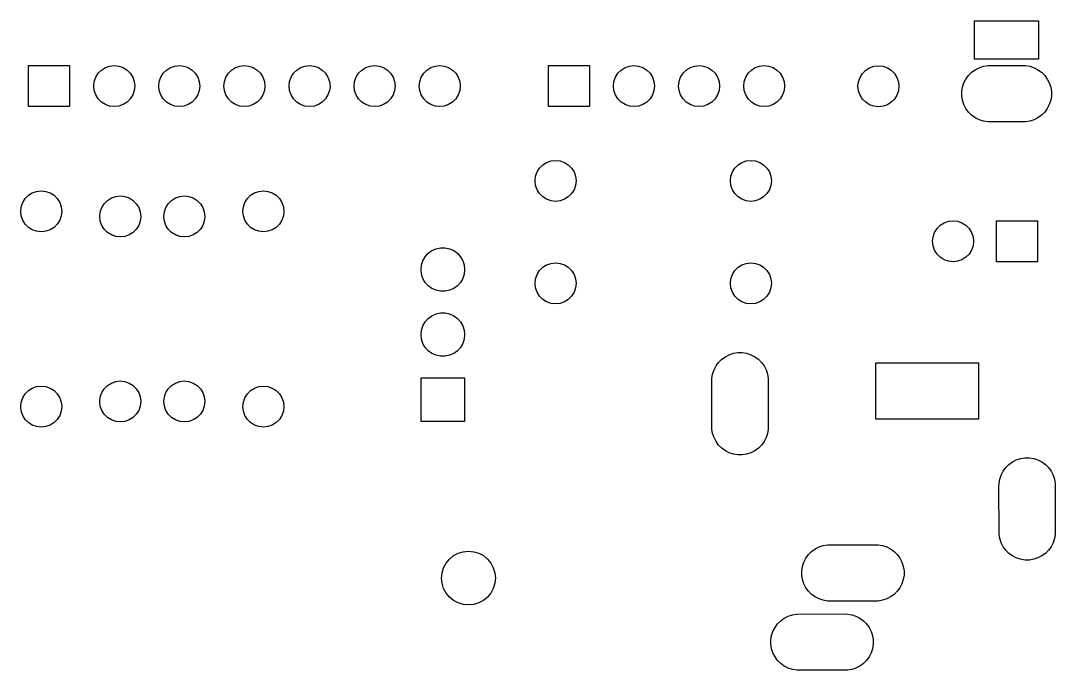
# Model space of a CAD drawing. Extents: x 3.83 to 7.06, y -5.14 to -3.05.
# Drawn here: x 5.474 to 7.063, y -5.142 to -4.144 of the extents above; entities that cross this region are included whole.
import ezdxf

# ---------------------------------------------------------------- set-up
doc = ezdxf.new("R2010")
doc.units = 0
doc.header["$MEASUREMENT"] = 0
doc.layers.add('BLACK', color=7, linetype='CONTINUOUS')

msp = doc.modelspace()

# ---------------------------------------------------------------- linework, layer by layer
at = {"layer": 'BLACK', "linetype": 'CONTINUOUS'}
for p, q in [((6.939, -4.2028), (6.939, -4.1437)), ((6.939, -4.1437), (7.0374, -4.1437)), ((7.0374, -4.1437), (7.0374, -4.2028)), ((7.0374, -4.2028), (6.939, -4.2028)), ((5.4858, -4.2756), (5.4858, -4.2126)), ((5.4858, -4.2126), (5.5488, -4.2126)), ((5.5488, -4.2126), (5.5488, -4.2756)), ((5.5889, -4.2304), (5.5927, -4.2245)), ((5.5927, -4.2245), (5.5977, -4.2195)), ((5.5977, -4.2195), (5.6037, -4.2157)), ((5.6037, -4.2157), (5.6103, -4.2134)), ((5.6103, -4.2134), (5.6173, -4.2126)), ((5.6173, -4.2126), (5.6243, -4.2134)), ((5.6243, -4.2134), (5.631, -4.2157)), ((5.631, -4.2157), (5.637, -4.2195)), ((5.637, -4.2195), (5.6419, -4.2245)), ((5.6419, -4.2245), (5.6457, -4.2304)), ((5.6889, -4.2304), (5.6927, -4.2245)), ((5.6927, -4.2245), (5.6977, -4.2195)), ((5.6977, -4.2195), (5.7037, -4.2157)), ((5.7037, -4.2157), (5.7103, -4.2134)), ((5.7103, -4.2134), (5.7173, -4.2126)), ((5.7173, -4.2126), (5.7243, -4.2134)), ((5.7243, -4.2134), (5.731, -4.2157)), ((5.731, -4.2157), (5.737, -4.2195)), ((5.737, -4.2195), (5.7419, -4.2245)), ((5.7419, -4.2245), (5.7457, -4.2304)), ((5.7889, -4.2304), (5.7927, -4.2245)), ((5.7927, -4.2245), (5.7977, -4.2195)), ((5.7977, -4.2195), (5.8037, -4.2157)), ((5.8037, -4.2157), (5.8103, -4.2134)), ((5.8103, -4.2134), (5.8173, -4.2126)), ((5.8173, -4.2126), (5.8243, -4.2134)), ((5.8243, -4.2134), (5.831, -4.2157)), ((5.831, -4.2157), (5.837, -4.2195)), ((5.837, -4.2195), (5.8419, -4.2245)), ((5.8419, -4.2245), (5.8457, -4.2304)), ((5.8889, -4.2304), (5.8927, -4.2245)), ((5.8927, -4.2245), (5.8977, -4.2195)), ((5.8977, -4.2195), (5.9037, -4.2157)), ((5.9037, -4.2157), (5.9103, -4.2134)), ((5.9103, -4.2134), (5.9173, -4.2126)), ((5.9173, -4.2126), (5.9243, -4.2134)), ((5.9243, -4.2134), (5.931, -4.2157)), ((5.931, -4.2157), (5.937, -4.2195)), ((5.937, -4.2195), (5.9419, -4.2245)), ((5.9419, -4.2245), (5.9457, -4.2304)), ((5.9889, -4.2304), (5.9927, -4.2245)), ((5.9927, -4.2245), (5.9977, -4.2195)), ((5.9977, -4.2195), (6.0037, -4.2157)), ((6.0037, -4.2157), (6.0103, -4.2134)), ((6.0103, -4.2134), (6.0173, -4.2126)), ((6.0173, -4.2126), (6.0243, -4.2134)), ((6.0243, -4.2134), (6.031, -4.2157)), ((6.031, -4.2157), (6.037, -4.2195)), ((6.037, -4.2195), (6.0419, -4.2245)), ((6.0419, -4.2245), (6.0457, -4.2304)), ((6.0889, -4.2304), (6.0927, -4.2245)), ((6.0927, -4.2245), (6.0977, -4.2195)), ((6.0977, -4.2195), (6.1037, -4.2157)), ((6.1037, -4.2157), (6.1103, -4.2134)), ((6.1103, -4.2134), (6.1173, -4.2126)), ((6.1173, -4.2126), (6.1243, -4.2134)), ((6.1243, -4.2134), (6.131, -4.2157)), ((6.131, -4.2157), (6.137, -4.2195)), ((6.137, -4.2195), (6.1419, -4.2245)), ((6.1419, -4.2245), (6.1457, -4.2304)), ((6.2843, -4.2756), (6.2843, -4.2126)), ((6.2843, -4.2126), (6.3472, -4.2126)), ((6.3472, -4.2126), (6.3472, -4.2756)), ((6.3874, -4.2304), (6.3911, -4.2245)), ((6.3911, -4.2245), (6.3961, -4.2195)), ((6.3961, -4.2195), (6.4021, -4.2157)), ((6.4021, -4.2157), (6.4087, -4.2134)), ((6.4087, -4.2134), (6.4157, -4.2126)), ((6.4157, -4.2126), (6.4228, -4.2134)), ((6.4228, -4.2134), (6.4294, -4.2157)), ((6.4294, -4.2157), (6.4354, -4.2195)), ((6.4354, -4.2195), (6.4404, -4.2245)), ((6.4404, -4.2245), (6.4441, -4.2304)), ((6.4874, -4.2304), (6.4911, -4.2245)), ((6.4911, -4.2245), (6.4961, -4.2195)), ((6.4961, -4.2195), (6.5021, -4.2157)), ((6.5021, -4.2157), (6.5087, -4.2134)), ((6.5087, -4.2134), (6.5157, -4.2126)), ((6.5157, -4.2126), (6.5228, -4.2134)), ((6.5228, -4.2134), (6.5294, -4.2157)), ((6.5294, -4.2157), (6.5354, -4.2195)), ((6.5354, -4.2195), (6.5404, -4.2245)), ((6.5404, -4.2245), (6.5441, -4.2304)), ((6.5874, -4.2304), (6.5911, -4.2245)), ((6.5911, -4.2245), (6.5961, -4.2195)), ((6.5961, -4.2195), (6.6021, -4.2157)), ((6.6021, -4.2157), (6.6087, -4.2134)), ((6.6087, -4.2134), (6.6157, -4.2126)), ((6.6157, -4.2126), (6.6228, -4.2134)), ((6.6228, -4.2134), (6.6294, -4.2157)), ((6.6294, -4.2157), (6.6354, -4.2195)), ((6.6354, -4.2195), (6.6404, -4.2245)), ((6.6404, -4.2245), (6.6441, -4.2304)), ((6.763, -4.2308), (6.7667, -4.2249)), ((6.7667, -4.2249), (6.7717, -4.2199)), ((6.7717, -4.2199), (6.7777, -4.2161)), ((6.7777, -4.2161), (6.7843, -4.2138)), ((6.7843, -4.2138), (6.7913, -4.213)), ((6.7913, -4.213), (6.7983, -4.2138)), ((6.7983, -4.2138), (6.805, -4.2161)), ((6.805, -4.2161), (6.811, -4.2199)), ((6.811, -4.2199), (6.816, -4.2249)), ((6.816, -4.2249), (6.8197, -4.2308)), ((6.9297, -4.2278), (6.9345, -4.223)), ((6.9345, -4.223), (6.94, -4.219)), ((6.94, -4.219), (6.946, -4.2159)), ((6.946, -4.2159), (6.9525, -4.2138)), ((6.9525, -4.2138), (6.9592, -4.2127)), ((6.9592, -4.2127), (7.0138, -4.2126)), ((7.0138, -4.2126), (7.0172, -4.2127)), ((7.0172, -4.2127), (7.0239, -4.2138)), ((7.0239, -4.2138), (7.0304, -4.2159)), ((7.0304, -4.2159), (7.0364, -4.219)), ((7.0364, -4.219), (7.0419, -4.223)), ((7.0419, -4.223), (7.0467, -4.2278)), ((5.5858, -4.2441), (5.5866, -4.2371)), ((5.5866, -4.2371), (5.5889, -4.2304)), ((5.6457, -4.2304), (5.648, -4.2371)), ((5.648, -4.2371), (5.6488, -4.2441)), ((5.6858, -4.2441), (5.6866, -4.2371)), ((5.6866, -4.2371), (5.6889, -4.2304)), ((5.7457, -4.2304), (5.748, -4.2371)), ((5.748, -4.2371), (5.7488, -4.2441)), ((5.7858, -4.2441), (5.7866, -4.2371)), ((5.7866, -4.2371), (5.7889, -4.2304)), ((5.8457, -4.2304), (5.848, -4.2371)), ((5.848, -4.2371), (5.8488, -4.2441)), ((5.8858, -4.2441), (5.8866, -4.2371)), ((5.8866, -4.2371), (5.8889, -4.2304)), ((5.9457, -4.2304), (5.948, -4.2371)), ((5.948, -4.2371), (5.9488, -4.2441)), ((5.9858, -4.2441), (5.9866, -4.2371)), ((5.9866, -4.2371), (5.9889, -4.2304)), ((6.0457, -4.2304), (6.048, -4.2371)), ((6.048, -4.2371), (6.0488, -4.2441)), ((6.0858, -4.2441), (6.0866, -4.2371)), ((6.0866, -4.2371), (6.0889, -4.2304)), ((6.1457, -4.2304), (6.148, -4.2371)), ((6.148, -4.2371), (6.1488, -4.2441)), ((6.3843, -4.2441), (6.385, -4.2371)), ((6.385, -4.2371), (6.3874, -4.2304)), ((6.4441, -4.2304), (6.4465, -4.2371)), ((6.4465, -4.2371), (6.4472, -4.2441)), ((6.4843, -4.2441), (6.485, -4.2371)), ((6.485, -4.2371), (6.4874, -4.2304)), ((6.5441, -4.2304), (6.5465, -4.2371)), ((6.5465, -4.2371), (6.5472, -4.2441)), ((6.5843, -4.2441), (6.585, -4.2371)), ((6.585, -4.2371), (6.5874, -4.2304)), ((6.6441, -4.2304), (6.6465, -4.2371)), ((6.6465, -4.2371), (6.6472, -4.2441)), ((6.7598, -4.2445), (6.7606, -4.2375)), ((6.7606, -4.2375), (6.763, -4.2308)), ((6.8197, -4.2308), (6.822, -4.2375)), ((6.822, -4.2375), (6.8228, -4.2445)), ((6.9205, -4.2458), (6.9226, -4.2393)), ((6.9226, -4.2393), (6.9257, -4.2333)), ((6.9257, -4.2333), (6.9297, -4.2278)), ((7.0467, -4.2278), (7.0507, -4.2333)), ((7.0507, -4.2333), (7.0538, -4.2393)), ((7.0538, -4.2393), (7.0559, -4.2458)), ((5.5866, -4.2511), (5.5858, -4.2441)), ((5.5889, -4.2578), (5.5866, -4.2511)), ((5.5927, -4.2637), (5.5889, -4.2578)), ((5.6457, -4.2578), (5.6419, -4.2637)), ((5.648, -4.2511), (5.6457, -4.2578)), ((5.6488, -4.2441), (5.648, -4.2511)), ((5.6866, -4.2511), (5.6858, -4.2441)), ((5.6889, -4.2578), (5.6866, -4.2511)), ((5.6927, -4.2637), (5.6889, -4.2578)), ((5.7457, -4.2578), (5.7419, -4.2637)), ((5.748, -4.2511), (5.7457, -4.2578)), ((5.7488, -4.2441), (5.748, -4.2511)), ((5.7866, -4.2511), (5.7858, -4.2441)), ((5.7889, -4.2578), (5.7866, -4.2511)), ((5.7927, -4.2637), (5.7889, -4.2578)), ((5.8457, -4.2578), (5.8419, -4.2637)), ((5.848, -4.2511), (5.8457, -4.2578)), ((5.8488, -4.2441), (5.848, -4.2511)), ((5.8866, -4.2511), (5.8858, -4.2441)), ((5.8889, -4.2578), (5.8866, -4.2511)), ((5.8927, -4.2637), (5.8889, -4.2578)), ((5.9457, -4.2578), (5.9419, -4.2637)), ((5.948, -4.2511), (5.9457, -4.2578)), ((5.9488, -4.2441), (5.948, -4.2511)), ((5.9866, -4.2511), (5.9858, -4.2441)), ((5.9889, -4.2578), (5.9866, -4.2511)), ((5.9927, -4.2637), (5.9889, -4.2578)), ((6.0457, -4.2578), (6.0419, -4.2637)), ((6.048, -4.2511), (6.0457, -4.2578)), ((6.0488, -4.2441), (6.048, -4.2511)), ((6.0866, -4.2511), (6.0858, -4.2441)), ((6.0889, -4.2578), (6.0866, -4.2511)), ((6.0927, -4.2637), (6.0889, -4.2578)), ((6.1457, -4.2578), (6.1419, -4.2637)), ((6.148, -4.2511), (6.1457, -4.2578)), ((6.1488, -4.2441), (6.148, -4.2511)), ((6.385, -4.2511), (6.3843, -4.2441)), ((6.3874, -4.2578), (6.385, -4.2511)), ((6.3911, -4.2637), (6.3874, -4.2578)), ((6.4441, -4.2578), (6.4404, -4.2637)), ((6.4465, -4.2511), (6.4441, -4.2578)), ((6.4472, -4.2441), (6.4465, -4.2511)), ((6.485, -4.2511), (6.4843, -4.2441)), ((6.4874, -4.2578), (6.485, -4.2511)), ((6.4911, -4.2637), (6.4874, -4.2578)), ((6.5441, -4.2578), (6.5404, -4.2637)), ((6.5465, -4.2511), (6.5441, -4.2578)), ((6.5472, -4.2441), (6.5465, -4.2511)), ((6.585, -4.2511), (6.5843, -4.2441)), ((6.5874, -4.2578), (6.585, -4.2511)), ((6.5911, -4.2637), (6.5874, -4.2578)), ((6.6441, -4.2578), (6.6404, -4.2637)), ((6.6465, -4.2511), (6.6441, -4.2578)), ((6.6472, -4.2441), (6.6465, -4.2511)), ((6.7606, -4.2515), (6.7598, -4.2445)), ((6.763, -4.2582), (6.7606, -4.2515)), ((6.7667, -4.2641), (6.763, -4.2582)), ((6.8197, -4.2582), (6.816, -4.2641)), ((6.822, -4.2515), (6.8197, -4.2582)), ((6.8228, -4.2445), (6.822, -4.2515)), ((6.9194, -4.2525), (6.9205, -4.2458)), ((6.9194, -4.2593), (6.9194, -4.2525)), ((6.9205, -4.266), (6.9194, -4.2593)), ((7.0559, -4.2458), (7.057, -4.2525)), ((7.057, -4.2593), (7.0559, -4.266)), ((7.057, -4.2525), (7.057, -4.2593)), ((5.5977, -4.2687), (5.5927, -4.2637)), ((5.6037, -4.2725), (5.5977, -4.2687)), ((5.6103, -4.2748), (5.6037, -4.2725)), ((5.6173, -4.2756), (5.6103, -4.2748)), ((5.6243, -4.2748), (5.6173, -4.2756)), ((5.631, -4.2725), (5.6243, -4.2748)), ((5.637, -4.2687), (5.631, -4.2725)), ((5.6419, -4.2637), (5.637, -4.2687)), ((5.6977, -4.2687), (5.6927, -4.2637)), ((5.7037, -4.2725), (5.6977, -4.2687)), ((5.7103, -4.2748), (5.7037, -4.2725)), ((5.7173, -4.2756), (5.7103, -4.2748)), ((5.7243, -4.2748), (5.7173, -4.2756)), ((5.731, -4.2725), (5.7243, -4.2748)), ((5.737, -4.2687), (5.731, -4.2725)), ((5.7419, -4.2637), (5.737, -4.2687)), ((5.7977, -4.2687), (5.7927, -4.2637)), ((5.8037, -4.2725), (5.7977, -4.2687)), ((5.8103, -4.2748), (5.8037, -4.2725)), ((5.8173, -4.2756), (5.8103, -4.2748)), ((5.8243, -4.2748), (5.8173, -4.2756)), ((5.831, -4.2725), (5.8243, -4.2748)), ((5.837, -4.2687), (5.831, -4.2725)), ((5.8419, -4.2637), (5.837, -4.2687)), ((5.8977, -4.2687), (5.8927, -4.2637)), ((5.9037, -4.2725), (5.8977, -4.2687)), ((5.9103, -4.2748), (5.9037, -4.2725)), ((5.9173, -4.2756), (5.9103, -4.2748)), ((5.9243, -4.2748), (5.9173, -4.2756)), ((5.931, -4.2725), (5.9243, -4.2748)), ((5.937, -4.2687), (5.931, -4.2725)), ((5.9419, -4.2637), (5.937, -4.2687)), ((5.9977, -4.2687), (5.9927, -4.2637)), ((6.0037, -4.2725), (5.9977, -4.2687)), ((6.0103, -4.2748), (6.0037, -4.2725)), ((6.0173, -4.2756), (6.0103, -4.2748)), ((6.0243, -4.2748), (6.0173, -4.2756)), ((6.031, -4.2725), (6.0243, -4.2748)), ((6.037, -4.2687), (6.031, -4.2725)), ((6.0419, -4.2637), (6.037, -4.2687)), ((6.0977, -4.2687), (6.0927, -4.2637)), ((6.1037, -4.2725), (6.0977, -4.2687)), ((6.1103, -4.2748), (6.1037, -4.2725)), ((6.1173, -4.2756), (6.1103, -4.2748)), ((6.1243, -4.2748), (6.1173, -4.2756)), ((6.131, -4.2725), (6.1243, -4.2748)), ((6.137, -4.2687), (6.131, -4.2725)), ((6.1419, -4.2637), (6.137, -4.2687)), ((6.3961, -4.2687), (6.3911, -4.2637)), ((6.4021, -4.2725), (6.3961, -4.2687)), ((6.4087, -4.2748), (6.4021, -4.2725)), ((6.4157, -4.2756), (6.4087, -4.2748)), ((6.4228, -4.2748), (6.4157, -4.2756)), ((6.4294, -4.2725), (6.4228, -4.2748)), ((6.4354, -4.2687), (6.4294, -4.2725)), ((6.4404, -4.2637), (6.4354, -4.2687)), ((6.4961, -4.2687), (6.4911, -4.2637)), ((6.5021, -4.2725), (6.4961, -4.2687)), ((6.5087, -4.2748), (6.5021, -4.2725)), ((6.5157, -4.2756), (6.5087, -4.2748)), ((6.5228, -4.2748), (6.5157, -4.2756)), ((6.5294, -4.2725), (6.5228, -4.2748)), ((6.5354, -4.2687), (6.5294, -4.2725)), ((6.5404, -4.2637), (6.5354, -4.2687)), ((6.5961, -4.2687), (6.5911, -4.2637)), ((6.6021, -4.2725), (6.5961, -4.2687)), ((6.6087, -4.2748), (6.6021, -4.2725)), ((6.6157, -4.2756), (6.6087, -4.2748)), ((6.6228, -4.2748), (6.6157, -4.2756)), ((6.6294, -4.2725), (6.6228, -4.2748)), ((6.6354, -4.2687), (6.6294, -4.2725)), ((6.6404, -4.2637), (6.6354, -4.2687)), ((6.7717, -4.2691), (6.7667, -4.2641)), ((6.7777, -4.2729), (6.7717, -4.2691)), ((6.7843, -4.2752), (6.7777, -4.2729)), ((6.7913, -4.276), (6.7843, -4.2752)), ((6.7983, -4.2752), (6.7913, -4.276)), ((6.805, -4.2729), (6.7983, -4.2752)), ((6.811, -4.2691), (6.805, -4.2729)), ((6.816, -4.2641), (6.811, -4.2691)), ((6.9226, -4.2725), (6.9205, -4.266)), ((6.9257, -4.2785), (6.9226, -4.2725)), ((7.0538, -4.2725), (7.0507, -4.2785)), ((7.0559, -4.266), (7.0538, -4.2725)), ((5.5488, -4.2756), (5.4858, -4.2756)), ((6.3472, -4.2756), (6.2843, -4.2756)), ((6.9297, -4.284), (6.9257, -4.2785)), ((6.9345, -4.2888), (6.9297, -4.284)), ((6.94, -4.2928), (6.9345, -4.2888)), ((7.0419, -4.2888), (7.0364, -4.2928)), ((7.0467, -4.284), (7.0419, -4.2888)), ((7.0507, -4.2785), (7.0467, -4.284)), ((6.946, -4.2959), (6.94, -4.2928)), ((6.9525, -4.298), (6.946, -4.2959)), ((6.9592, -4.2991), (6.9525, -4.298)), ((6.9626, -4.2992), (6.9592, -4.2991)), ((7.0172, -4.2991), (6.9626, -4.2992)), ((7.0239, -4.298), (7.0172, -4.2991)), ((7.0304, -4.2959), (7.0239, -4.298)), ((7.0364, -4.2928), (7.0304, -4.2959)), ((6.2669, -4.3761), (6.2707, -4.3701)), ((6.2707, -4.3701), (6.2756, -4.3651)), ((6.2756, -4.3651), (6.2816, -4.3614)), ((6.2816, -4.3614), (6.2883, -4.3591)), ((6.2883, -4.3591), (6.2953, -4.3583)), ((6.2953, -4.3583), (6.3023, -4.3591)), ((6.3023, -4.3591), (6.3089, -4.3614)), ((6.3089, -4.3614), (6.3149, -4.3651)), ((6.3149, -4.3651), (6.3199, -4.3701)), ((6.3199, -4.3701), (6.3237, -4.3761)), ((6.5669, -4.3761), (6.5707, -4.3701)), ((6.5707, -4.3701), (6.5756, -4.3651)), ((6.5756, -4.3651), (6.5816, -4.3614)), ((6.5816, -4.3614), (6.5883, -4.3591)), ((6.5883, -4.3591), (6.5953, -4.3583)), ((6.5953, -4.3583), (6.6023, -4.3591)), ((6.6023, -4.3591), (6.6089, -4.3614)), ((6.6089, -4.3614), (6.6149, -4.3651)), ((6.6149, -4.3651), (6.6199, -4.3701)), ((6.6199, -4.3701), (6.6237, -4.3761)), ((6.2638, -4.3898), (6.2646, -4.3828)), ((6.2646, -4.3828), (6.2669, -4.3761)), ((6.3237, -4.3761), (6.326, -4.3828)), ((6.326, -4.3828), (6.3268, -4.3898)), ((6.5638, -4.3898), (6.5646, -4.3828)), ((6.5646, -4.3828), (6.5669, -4.3761)), ((6.6237, -4.3761), (6.626, -4.3828)), ((6.626, -4.3828), (6.6268, -4.3898)), ((6.2646, -4.3968), (6.2638, -4.3898)), ((6.2669, -4.4034), (6.2646, -4.3968)), ((6.326, -4.3968), (6.3237, -4.4034)), ((6.3268, -4.3898), (6.326, -4.3968)), ((6.5646, -4.3968), (6.5638, -4.3898)), ((6.5669, -4.4034), (6.5646, -4.3968)), ((6.626, -4.3968), (6.6237, -4.4034)), ((6.6268, -4.3898), (6.626, -4.3968)), ((5.4767, -4.4229), (5.4805, -4.417)), ((5.4805, -4.417), (5.4855, -4.412)), ((5.4855, -4.412), (5.4915, -4.4082)), ((5.4915, -4.4082), (5.4981, -4.4059)), ((5.4981, -4.4059), (5.5051, -4.4051)), ((5.5051, -4.4051), (5.5121, -4.4059)), ((5.5121, -4.4059), (5.5188, -4.4082)), ((5.5188, -4.4082), (5.5248, -4.412)), ((5.5248, -4.412), (5.5297, -4.417)), ((5.5297, -4.417), (5.5335, -4.4229)), ((5.6069, -4.4199), (5.6129, -4.4161)), ((5.6129, -4.4161), (5.6196, -4.4138)), ((5.6196, -4.4138), (5.6266, -4.413)), ((5.6266, -4.413), (5.6336, -4.4138)), ((5.6336, -4.4138), (5.6402, -4.4161)), ((5.6402, -4.4161), (5.6462, -4.4199)), ((5.7054, -4.4199), (5.7113, -4.4161)), ((5.7113, -4.4161), (5.718, -4.4138)), ((5.718, -4.4138), (5.725, -4.413)), ((5.725, -4.413), (5.732, -4.4138)), ((5.732, -4.4138), (5.7387, -4.4161)), ((5.7387, -4.4161), (5.7446, -4.4199)), ((5.8181, -4.4229), (5.8218, -4.417)), ((5.8218, -4.417), (5.8268, -4.412)), ((5.8268, -4.412), (5.8328, -4.4082)), ((5.8328, -4.4082), (5.8394, -4.4059)), ((5.8394, -4.4059), (5.8465, -4.4051)), ((5.8465, -4.4051), (5.8535, -4.4059)), ((5.8535, -4.4059), (5.8601, -4.4082)), ((5.8601, -4.4082), (5.8661, -4.412)), ((5.8661, -4.412), (5.8711, -4.417)), ((5.8711, -4.417), (5.8748, -4.4229)), ((6.2707, -4.4094), (6.2669, -4.4034)), ((6.2756, -4.4144), (6.2707, -4.4094)), ((6.2816, -4.4181), (6.2756, -4.4144)), ((6.2883, -4.4205), (6.2816, -4.4181)), ((6.3089, -4.4181), (6.3023, -4.4205)), ((6.3149, -4.4144), (6.3089, -4.4181)), ((6.3199, -4.4094), (6.3149, -4.4144)), ((6.3237, -4.4034), (6.3199, -4.4094)), ((6.5707, -4.4094), (6.5669, -4.4034)), ((6.5756, -4.4144), (6.5707, -4.4094)), ((6.5816, -4.4181), (6.5756, -4.4144)), ((6.5883, -4.4205), (6.5816, -4.4181)), ((6.6089, -4.4181), (6.6023, -4.4205)), ((6.6149, -4.4144), (6.6089, -4.4181)), ((6.6199, -4.4094), (6.6149, -4.4144)), ((6.6237, -4.4034), (6.6199, -4.4094)), ((5.4736, -4.4366), (5.4744, -4.4296)), ((5.4744, -4.4296), (5.4767, -4.4229)), ((5.5335, -4.4229), (5.5358, -4.4296)), ((5.5358, -4.4296), (5.5366, -4.4366)), ((5.5959, -4.4375), (5.5982, -4.4308)), ((5.5982, -4.4308), (5.602, -4.4249)), ((5.602, -4.4249), (5.6069, -4.4199)), ((5.6462, -4.4199), (5.6512, -4.4249)), ((5.6512, -4.4249), (5.655, -4.4308)), ((5.655, -4.4308), (5.6573, -4.4375)), ((5.6943, -4.4375), (5.6966, -4.4308)), ((5.6966, -4.4308), (5.7004, -4.4249)), ((5.7004, -4.4249), (5.7054, -4.4199)), ((5.7446, -4.4199), (5.7496, -4.4249)), ((5.7496, -4.4249), (5.7534, -4.4308)), ((5.7534, -4.4308), (5.7557, -4.4375)), ((5.815, -4.4366), (5.8158, -4.4296)), ((5.8158, -4.4296), (5.8181, -4.4229)), ((5.8748, -4.4229), (5.8772, -4.4296)), ((5.8772, -4.4296), (5.878, -4.4366)), ((6.2953, -4.4213), (6.2883, -4.4205)), ((6.3023, -4.4205), (6.2953, -4.4213)), ((6.5953, -4.4213), (6.5883, -4.4205)), ((6.6023, -4.4205), (6.5953, -4.4213)), ((5.4744, -4.4436), (5.4736, -4.4366)), ((5.4767, -4.4503), (5.4744, -4.4436)), ((5.5358, -4.4436), (5.5335, -4.4503)), ((5.5366, -4.4366), (5.5358, -4.4436)), ((5.5951, -4.4445), (5.5959, -4.4375)), ((5.5959, -4.4515), (5.5951, -4.4445)), ((5.6573, -4.4375), (5.6581, -4.4445)), ((5.6581, -4.4445), (5.6573, -4.4515)), ((5.6935, -4.4445), (5.6943, -4.4375)), ((5.6943, -4.4515), (5.6935, -4.4445)), ((5.7557, -4.4375), (5.7565, -4.4445)), ((5.7565, -4.4445), (5.7557, -4.4515)), ((5.8158, -4.4436), (5.815, -4.4366)), ((5.8181, -4.4503), (5.8158, -4.4436)), ((5.8772, -4.4436), (5.8748, -4.4503)), ((5.878, -4.4366), (5.8772, -4.4436)), ((5.4805, -4.4563), (5.4767, -4.4503)), ((5.4855, -4.4612), (5.4805, -4.4563)), ((5.4915, -4.465), (5.4855, -4.4612)), ((5.4981, -4.4673), (5.4915, -4.465)), ((5.5188, -4.465), (5.5121, -4.4673)), ((5.5248, -4.4612), (5.5188, -4.465)), ((5.5297, -4.4563), (5.5248, -4.4612)), ((5.5335, -4.4503), (5.5297, -4.4563)), ((5.5982, -4.4582), (5.5959, -4.4515)), ((5.602, -4.4641), (5.5982, -4.4582)), ((5.6069, -4.4691), (5.602, -4.4641)), ((5.6512, -4.4641), (5.6462, -4.4691)), ((5.655, -4.4582), (5.6512, -4.4641)), ((5.6573, -4.4515), (5.655, -4.4582)), ((5.6966, -4.4582), (5.6943, -4.4515)), ((5.7004, -4.4641), (5.6966, -4.4582)), ((5.7054, -4.4691), (5.7004, -4.4641)), ((5.7496, -4.4641), (5.7446, -4.4691)), ((5.7534, -4.4582), (5.7496, -4.4641)), ((5.7557, -4.4515), (5.7534, -4.4582)), ((5.8218, -4.4563), (5.8181, -4.4503)), ((5.8268, -4.4612), (5.8218, -4.4563)), ((5.8328, -4.465), (5.8268, -4.4612)), ((5.8394, -4.4673), (5.8328, -4.465)), ((5.8601, -4.465), (5.8535, -4.4673)), ((5.8661, -4.4612), (5.8601, -4.465)), ((5.8711, -4.4563), (5.8661, -4.4612)), ((5.8748, -4.4503), (5.8711, -4.4563)), ((6.8775, -4.4689), (6.8813, -4.4629)), ((6.8813, -4.4629), (6.8863, -4.458)), ((6.8863, -4.458), (6.8922, -4.4542)), ((6.8922, -4.4542), (6.8989, -4.4519)), ((6.8989, -4.4519), (6.9059, -4.4511)), ((6.9059, -4.4511), (6.9129, -4.4519)), ((6.9129, -4.4519), (6.9196, -4.4542)), ((6.9196, -4.4542), (6.9256, -4.458)), ((6.9256, -4.458), (6.9305, -4.4629)), ((6.9305, -4.4629), (6.9343, -4.4689)), ((6.9728, -4.5141), (6.9728, -4.4511)), ((6.9728, -4.4511), (7.0358, -4.4511)), ((7.0358, -4.4511), (7.0358, -4.5141)), ((5.5051, -4.4681), (5.4981, -4.4673)), ((5.5121, -4.4673), (5.5051, -4.4681)), ((5.6129, -4.4729), (5.6069, -4.4691)), ((5.6196, -4.4752), (5.6129, -4.4729)), ((5.6266, -4.476), (5.6196, -4.4752)), ((5.6336, -4.4752), (5.6266, -4.476)), ((5.6402, -4.4729), (5.6336, -4.4752)), ((5.6462, -4.4691), (5.6402, -4.4729)), ((5.7113, -4.4729), (5.7054, -4.4691)), ((5.718, -4.4752), (5.7113, -4.4729)), ((5.725, -4.476), (5.718, -4.4752)), ((5.732, -4.4752), (5.725, -4.476)), ((5.7387, -4.4729), (5.732, -4.4752)), ((5.7446, -4.4691), (5.7387, -4.4729)), ((5.8465, -4.4681), (5.8394, -4.4673)), ((5.8535, -4.4673), (5.8465, -4.4681)), ((6.8744, -4.4826), (6.8752, -4.4756)), ((6.8752, -4.4756), (6.8775, -4.4689)), ((6.9343, -4.4689), (6.9366, -4.4756)), ((6.9366, -4.4756), (6.9374, -4.4826)), ((6.0997, -4.5011), (6.1053, -4.497)), ((6.1053, -4.497), (6.1117, -4.4942)), ((6.1117, -4.4942), (6.1185, -4.4927)), ((6.1185, -4.4927), (6.1255, -4.4927)), ((6.1255, -4.4927), (6.1324, -4.4942)), ((6.1324, -4.4942), (6.1388, -4.497)), ((6.1388, -4.497), (6.1444, -4.5011)), ((6.8752, -4.4896), (6.8744, -4.4826)), ((6.8775, -4.4962), (6.8752, -4.4896)), ((6.8813, -4.5022), (6.8775, -4.4962)), ((6.9343, -4.4962), (6.9305, -4.5022)), ((6.9366, -4.4896), (6.9343, -4.4962)), ((6.9374, -4.4826), (6.9366, -4.4896)), ((6.0893, -4.519), (6.0915, -4.5124)), ((6.0915, -4.5124), (6.095, -4.5063)), ((6.095, -4.5063), (6.0997, -4.5011)), ((6.1444, -4.5011), (6.1491, -4.5063)), ((6.1491, -4.5063), (6.1526, -4.5124)), ((6.1526, -4.5124), (6.1548, -4.519)), ((6.8863, -4.5072), (6.8813, -4.5022)), ((6.8922, -4.511), (6.8863, -4.5072)), ((6.8989, -4.5133), (6.8922, -4.511)), ((6.9059, -4.5141), (6.8989, -4.5133)), ((6.9129, -4.5133), (6.9059, -4.5141)), ((6.9196, -4.511), (6.9129, -4.5133)), ((6.9256, -4.5072), (6.9196, -4.511)), ((6.9305, -4.5022), (6.9256, -4.5072)), ((6.0886, -4.526), (6.0893, -4.519)), ((6.0893, -4.5329), (6.0886, -4.526)), ((6.1548, -4.519), (6.1555, -4.526)), ((6.1555, -4.526), (6.1548, -4.5329)), ((6.2669, -4.5336), (6.2707, -4.5276)), ((6.2707, -4.5276), (6.2756, -4.5226)), ((6.2756, -4.5226), (6.2816, -4.5189)), ((6.2816, -4.5189), (6.2883, -4.5165)), ((6.2883, -4.5165), (6.2953, -4.5157)), ((6.2953, -4.5157), (6.3023, -4.5165)), ((6.3023, -4.5165), (6.3089, -4.5189)), ((6.3089, -4.5189), (6.3149, -4.5226)), ((6.3149, -4.5226), (6.3199, -4.5276)), ((6.3199, -4.5276), (6.3237, -4.5336)), ((6.5669, -4.5336), (6.5707, -4.5276)), ((6.5707, -4.5276), (6.5756, -4.5226)), ((6.5756, -4.5226), (6.5816, -4.5189)), ((6.5816, -4.5189), (6.5883, -4.5165)), ((6.5883, -4.5165), (6.5953, -4.5157)), ((6.5953, -4.5157), (6.6023, -4.5165)), ((6.6023, -4.5165), (6.6089, -4.5189)), ((6.6089, -4.5189), (6.6149, -4.5226)), ((6.6149, -4.5226), (6.6199, -4.5276)), ((6.6199, -4.5276), (6.6237, -4.5336)), ((7.0358, -4.5141), (6.9728, -4.5141)), ((6.0915, -4.5396), (6.0893, -4.5329)), ((6.095, -4.5457), (6.0915, -4.5396)), ((6.1526, -4.5396), (6.1491, -4.5457)), ((6.1548, -4.5329), (6.1526, -4.5396)), ((6.2638, -4.5472), (6.2646, -4.5402)), ((6.2646, -4.5402), (6.2669, -4.5336)), ((6.3237, -4.5336), (6.326, -4.5402)), ((6.326, -4.5402), (6.3268, -4.5472)), ((6.5638, -4.5472), (6.5646, -4.5402)), ((6.5646, -4.5402), (6.5669, -4.5336)), ((6.6237, -4.5336), (6.626, -4.5402)), ((6.626, -4.5402), (6.6268, -4.5472)), ((6.0997, -4.5509), (6.095, -4.5457)), ((6.1053, -4.555), (6.0997, -4.5509)), ((6.1117, -4.5578), (6.1053, -4.555)), ((6.1185, -4.5593), (6.1117, -4.5578)), ((6.1255, -4.5593), (6.1185, -4.5593)), ((6.1324, -4.5578), (6.1255, -4.5593)), ((6.1388, -4.555), (6.1324, -4.5578)), ((6.1444, -4.5509), (6.1388, -4.555)), ((6.1491, -4.5457), (6.1444, -4.5509)), ((6.2646, -4.5543), (6.2638, -4.5472)), ((6.2669, -4.5609), (6.2646, -4.5543)), ((6.2707, -4.5669), (6.2669, -4.5609)), ((6.3237, -4.5609), (6.3199, -4.5669)), ((6.326, -4.5543), (6.3237, -4.5609)), ((6.3268, -4.5472), (6.326, -4.5543)), ((6.5646, -4.5543), (6.5638, -4.5472)), ((6.5669, -4.5609), (6.5646, -4.5543)), ((6.5707, -4.5669), (6.5669, -4.5609)), ((6.6237, -4.5609), (6.6199, -4.5669)), ((6.626, -4.5543), (6.6237, -4.5609)), ((6.6268, -4.5472), (6.626, -4.5543)), ((6.2756, -4.5719), (6.2707, -4.5669)), ((6.2816, -4.5756), (6.2756, -4.5719)), ((6.2883, -4.578), (6.2816, -4.5756)), ((6.3089, -4.5756), (6.3023, -4.578)), ((6.3149, -4.5719), (6.3089, -4.5756)), ((6.3199, -4.5669), (6.3149, -4.5719)), ((6.5756, -4.5719), (6.5707, -4.5669)), ((6.5816, -4.5756), (6.5756, -4.5719)), ((6.5883, -4.578), (6.5816, -4.5756)), ((6.6089, -4.5756), (6.6023, -4.578)), ((6.6149, -4.5719), (6.6089, -4.5756)), ((6.6199, -4.5669), (6.6149, -4.5719)), ((6.1117, -4.5942), (6.1185, -4.5927)), ((6.1185, -4.5927), (6.1255, -4.5927)), ((6.1255, -4.5927), (6.1324, -4.5942)), ((6.2953, -4.5787), (6.2883, -4.578)), ((6.3023, -4.578), (6.2953, -4.5787)), ((6.5953, -4.5787), (6.5883, -4.578)), ((6.6023, -4.578), (6.5953, -4.5787)), ((6.0915, -4.6124), (6.095, -4.6063)), ((6.095, -4.6063), (6.0997, -4.6011)), ((6.0997, -4.6011), (6.1053, -4.597)), ((6.1053, -4.597), (6.1117, -4.5942)), ((6.1324, -4.5942), (6.1388, -4.597)), ((6.1388, -4.597), (6.1444, -4.6011)), ((6.1444, -4.6011), (6.1491, -4.6063)), ((6.1491, -4.6063), (6.1526, -4.6124)), ((6.0886, -4.626), (6.0893, -4.619)), ((6.0893, -4.619), (6.0915, -4.6124)), ((6.1526, -4.6124), (6.1548, -4.619)), ((6.1548, -4.619), (6.1555, -4.626)), ((6.0893, -4.6329), (6.0886, -4.626)), ((6.0915, -4.6396), (6.0893, -4.6329)), ((6.095, -4.6457), (6.0915, -4.6396)), ((6.1526, -4.6396), (6.1491, -4.6457)), ((6.1548, -4.6329), (6.1526, -4.6396)), ((6.1555, -4.626), (6.1548, -4.6329)), ((6.0997, -4.6509), (6.095, -4.6457)), ((6.1053, -4.655), (6.0997, -4.6509)), ((6.1117, -4.6578), (6.1053, -4.655)), ((6.1388, -4.655), (6.1324, -4.6578)), ((6.1444, -4.6509), (6.1388, -4.655)), ((6.1491, -4.6457), (6.1444, -4.6509)), ((6.5561, -4.6599), (6.5622, -4.6568)), ((6.5622, -4.6568), (6.5686, -4.6547)), ((6.5686, -4.6547), (6.5753, -4.6537)), ((6.5753, -4.6537), (6.5821, -4.6537)), ((6.5821, -4.6537), (6.5888, -4.6547)), ((6.5888, -4.6547), (6.5953, -4.6568)), ((6.5953, -4.6568), (6.6014, -4.6599)), ((6.1185, -4.6593), (6.1117, -4.6578)), ((6.1255, -4.6593), (6.1185, -4.6593)), ((6.1324, -4.6578), (6.1255, -4.6593)), ((6.5418, -4.6742), (6.5458, -4.6687)), ((6.5458, -4.6687), (6.5506, -4.6639)), ((6.5506, -4.6639), (6.5561, -4.6599)), ((6.6014, -4.6599), (6.6069, -4.6639)), ((6.6069, -4.6639), (6.6117, -4.6687)), ((6.6117, -4.6687), (6.6157, -4.6742)), ((6.7874, -4.7559), (6.7874, -4.6693)), ((6.7874, -4.6693), (6.9449, -4.6693)), ((6.9449, -4.6693), (6.9449, -4.7559)), ((6.5356, -4.6935), (6.5366, -4.6867)), ((6.5366, -4.6867), (6.5387, -4.6803)), ((6.5387, -4.6803), (6.5418, -4.6742)), ((6.6157, -4.6742), (6.6188, -4.6803)), ((6.6188, -4.6803), (6.6209, -4.6867)), ((6.6209, -4.6867), (6.6219, -4.6935)), ((5.602, -4.7091), (5.6069, -4.7041)), ((5.6069, -4.7041), (5.6129, -4.7004)), ((5.6129, -4.7004), (5.6196, -4.698)), ((5.6196, -4.698), (5.6266, -4.6972)), ((5.6266, -4.6972), (5.6336, -4.698)), ((5.6336, -4.698), (5.6402, -4.7004)), ((5.6402, -4.7004), (5.6462, -4.7041)), ((5.6462, -4.7041), (5.6512, -4.7091)), ((5.7004, -4.7091), (5.7054, -4.7041)), ((5.7054, -4.7041), (5.7113, -4.7004)), ((5.7113, -4.7004), (5.718, -4.698)), ((5.718, -4.698), (5.725, -4.6972)), ((5.725, -4.6972), (5.732, -4.698)), ((5.732, -4.698), (5.7387, -4.7004)), ((5.7387, -4.7004), (5.7446, -4.7041)), ((5.7446, -4.7041), (5.7496, -4.7091)), ((6.0886, -4.7594), (6.0886, -4.6925)), ((6.0886, -4.6925), (6.1555, -4.6925)), ((6.1555, -4.6925), (6.1555, -4.7594)), ((6.5354, -4.6969), (6.5356, -4.6935)), ((6.5356, -4.7711), (6.5354, -4.6969)), ((6.6219, -4.6935), (6.622, -4.7677)), ((5.4767, -4.7229), (5.4805, -4.717)), ((5.4805, -4.717), (5.4855, -4.712)), ((5.4855, -4.712), (5.4915, -4.7082)), ((5.4915, -4.7082), (5.4981, -4.7059)), ((5.4981, -4.7059), (5.5051, -4.7051)), ((5.5051, -4.7051), (5.5121, -4.7059)), ((5.5121, -4.7059), (5.5188, -4.7082)), ((5.5188, -4.7082), (5.5248, -4.712)), ((5.5248, -4.712), (5.5297, -4.717)), ((5.5297, -4.717), (5.5335, -4.7229)), ((5.5959, -4.7217), (5.5982, -4.7151)), ((5.5982, -4.7151), (5.602, -4.7091)), ((5.6512, -4.7091), (5.655, -4.7151)), ((5.655, -4.7151), (5.6573, -4.7217)), ((5.6943, -4.7217), (5.6966, -4.7151)), ((5.6966, -4.7151), (5.7004, -4.7091)), ((5.7496, -4.7091), (5.7534, -4.7151)), ((5.7534, -4.7151), (5.7557, -4.7217)), ((5.8181, -4.7229), (5.8218, -4.717)), ((5.8218, -4.717), (5.8268, -4.712)), ((5.8268, -4.712), (5.8328, -4.7082)), ((5.8328, -4.7082), (5.8394, -4.7059)), ((5.8394, -4.7059), (5.8465, -4.7051)), ((5.8465, -4.7051), (5.8535, -4.7059)), ((5.8535, -4.7059), (5.8601, -4.7082)), ((5.8601, -4.7082), (5.8661, -4.712)), ((5.8661, -4.712), (5.8711, -4.717)), ((5.8711, -4.717), (5.8748, -4.7229)), ((5.4736, -4.7366), (5.4744, -4.7296)), ((5.4744, -4.7296), (5.4767, -4.7229)), ((5.5335, -4.7229), (5.5358, -4.7296)), ((5.5358, -4.7296), (5.5366, -4.7366)), ((5.5951, -4.7287), (5.5959, -4.7217)), ((5.5959, -4.7357), (5.5951, -4.7287)), ((5.5982, -4.7424), (5.5959, -4.7357)), ((5.6573, -4.7357), (5.655, -4.7424)), ((5.6573, -4.7217), (5.6581, -4.7287)), ((5.6581, -4.7287), (5.6573, -4.7357)), ((5.6935, -4.7287), (5.6943, -4.7217)), ((5.6943, -4.7357), (5.6935, -4.7287)), ((5.6966, -4.7424), (5.6943, -4.7357)), ((5.7557, -4.7357), (5.7534, -4.7424)), ((5.7557, -4.7217), (5.7565, -4.7287)), ((5.7565, -4.7287), (5.7557, -4.7357)), ((5.815, -4.7366), (5.8158, -4.7296)), ((5.8158, -4.7296), (5.8181, -4.7229)), ((5.8748, -4.7229), (5.8772, -4.7296)), ((5.8772, -4.7296), (5.878, -4.7366)), ((5.4744, -4.7436), (5.4736, -4.7366)), ((5.4767, -4.7503), (5.4744, -4.7436)), ((5.4805, -4.7563), (5.4767, -4.7503)), ((5.5335, -4.7503), (5.5297, -4.7563)), ((5.5358, -4.7436), (5.5335, -4.7503)), ((5.5366, -4.7366), (5.5358, -4.7436)), ((5.602, -4.7484), (5.5982, -4.7424)), ((5.6069, -4.7534), (5.602, -4.7484)), ((5.6512, -4.7484), (5.6462, -4.7534)), ((5.655, -4.7424), (5.6512, -4.7484)), ((5.7004, -4.7484), (5.6966, -4.7424)), ((5.7054, -4.7534), (5.7004, -4.7484)), ((5.7496, -4.7484), (5.7446, -4.7534)), ((5.7534, -4.7424), (5.7496, -4.7484)), ((5.8158, -4.7436), (5.815, -4.7366)), ((5.8181, -4.7503), (5.8158, -4.7436)), ((5.8218, -4.7563), (5.8181, -4.7503)), ((5.8748, -4.7503), (5.8711, -4.7563)), ((5.8772, -4.7436), (5.8748, -4.7503)), ((5.878, -4.7366), (5.8772, -4.7436)), ((5.4855, -4.7612), (5.4805, -4.7563)), ((5.4915, -4.765), (5.4855, -4.7612)), ((5.4981, -4.7673), (5.4915, -4.765)), ((5.5051, -4.7681), (5.4981, -4.7673)), ((5.5121, -4.7673), (5.5051, -4.7681)), ((5.5188, -4.765), (5.5121, -4.7673)), ((5.5248, -4.7612), (5.5188, -4.765)), ((5.5297, -4.7563), (5.5248, -4.7612)), ((5.6129, -4.7571), (5.6069, -4.7534)), ((5.6196, -4.7594), (5.6129, -4.7571)), ((5.6266, -4.7602), (5.6196, -4.7594)), ((5.6336, -4.7594), (5.6266, -4.7602)), ((5.6402, -4.7571), (5.6336, -4.7594)), ((5.6462, -4.7534), (5.6402, -4.7571)), ((5.7113, -4.7571), (5.7054, -4.7534)), ((5.718, -4.7594), (5.7113, -4.7571)), ((5.725, -4.7602), (5.718, -4.7594)), ((5.732, -4.7594), (5.725, -4.7602)), ((5.7387, -4.7571), (5.732, -4.7594)), ((5.7446, -4.7534), (5.7387, -4.7571)), ((5.8268, -4.7612), (5.8218, -4.7563)), ((5.8328, -4.765), (5.8268, -4.7612)), ((5.8394, -4.7673), (5.8328, -4.765)), ((5.8465, -4.7681), (5.8394, -4.7673)), ((5.8535, -4.7673), (5.8465, -4.7681)), ((5.8601, -4.765), (5.8535, -4.7673)), ((5.8661, -4.7612), (5.8601, -4.765)), ((5.8711, -4.7563), (5.8661, -4.7612)), ((6.1555, -4.7594), (6.0886, -4.7594)), ((6.622, -4.7677), (6.6219, -4.7711)), ((6.9449, -4.7559), (6.7874, -4.7559)), ((6.5366, -4.7778), (6.5356, -4.7711)), ((6.5387, -4.7843), (6.5366, -4.7778)), ((6.6209, -4.7778), (6.6188, -4.7843)), ((6.6219, -4.7711), (6.6209, -4.7778)), ((6.5418, -4.7903), (6.5387, -4.7843)), ((6.5458, -4.7958), (6.5418, -4.7903)), ((6.5506, -4.8006), (6.5458, -4.7958)), ((6.6117, -4.7958), (6.6069, -4.8006)), ((6.6157, -4.7903), (6.6117, -4.7958)), ((6.6188, -4.7843), (6.6157, -4.7903)), ((6.5561, -4.8046), (6.5506, -4.8006)), ((6.5622, -4.8077), (6.5561, -4.8046)), ((6.5686, -4.8098), (6.5622, -4.8077)), ((6.5753, -4.8109), (6.5686, -4.8098)), ((6.5821, -4.8109), (6.5753, -4.8109)), ((6.5888, -4.8098), (6.5821, -4.8109)), ((6.5953, -4.8077), (6.5888, -4.8098)), ((6.6014, -4.8046), (6.5953, -4.8077)), ((6.6069, -4.8006), (6.6014, -4.8046)), ((7.0096, -4.8162), (7.0163, -4.8151)), ((7.0163, -4.8151), (7.0231, -4.8151)), ((7.0231, -4.8151), (7.0298, -4.8162)), ((6.9828, -4.8356), (6.9868, -4.8301)), ((6.9868, -4.8301), (6.9916, -4.8253)), ((6.9916, -4.8253), (6.9971, -4.8213)), ((6.9971, -4.8213), (7.0031, -4.8183)), ((7.0031, -4.8183), (7.0096, -4.8162)), ((7.0298, -4.8162), (7.0363, -4.8183)), ((7.0363, -4.8183), (7.0423, -4.8213)), ((7.0423, -4.8213), (7.0478, -4.8253)), ((7.0478, -4.8253), (7.0526, -4.8301)), ((7.0526, -4.8301), (7.0566, -4.8356)), ((6.9776, -4.8482), (6.9797, -4.8417)), ((6.9797, -4.8417), (6.9828, -4.8356)), ((7.0566, -4.8356), (7.0597, -4.8417)), ((7.0597, -4.8417), (7.0618, -4.8482)), ((6.9764, -4.8583), (6.9765, -4.8549)), ((6.9765, -4.9325), (6.9764, -4.8583)), ((6.9765, -4.8549), (6.9776, -4.8482)), ((7.0618, -4.8482), (7.0629, -4.8549)), ((7.0629, -4.8549), (7.063, -4.9291)), ((6.9776, -4.9392), (6.9765, -4.9325)), ((6.9797, -4.9457), (6.9776, -4.9392)), ((7.0618, -4.9392), (7.0597, -4.9457)), ((7.0629, -4.9325), (7.0618, -4.9392)), ((7.063, -4.9291), (7.0629, -4.9325)), ((6.1534, -4.9595), (6.1614, -4.9587)), ((6.1614, -4.9587), (6.1695, -4.9595)), ((6.6884, -4.9592), (6.6939, -4.9552)), ((6.6939, -4.9552), (6.7, -4.9521)), ((6.7, -4.9521), (6.7064, -4.95)), ((6.7064, -4.95), (6.7131, -4.949)), ((6.7131, -4.949), (6.7874, -4.9488)), ((6.7874, -4.9488), (6.7908, -4.949)), ((6.7908, -4.949), (6.7975, -4.95)), ((6.7975, -4.95), (6.804, -4.9521)), ((6.804, -4.9521), (6.81, -4.9552)), ((6.81, -4.9552), (6.8155, -4.9592)), ((6.9828, -4.9518), (6.9797, -4.9457)), ((6.9868, -4.9573), (6.9828, -4.9518)), ((6.9916, -4.9621), (6.9868, -4.9573)), ((7.0526, -4.9573), (7.0478, -4.9621)), ((7.0566, -4.9518), (7.0526, -4.9573)), ((7.0597, -4.9457), (7.0566, -4.9518)), ((6.127, -4.977), (6.1322, -4.9708)), ((6.1322, -4.9708), (6.1385, -4.9656)), ((6.1385, -4.9656), (6.1456, -4.9618)), ((6.1456, -4.9618), (6.1534, -4.9595)), ((6.1695, -4.9595), (6.1772, -4.9618)), ((6.1772, -4.9618), (6.1844, -4.9656)), ((6.1844, -4.9656), (6.1906, -4.9708)), ((6.1906, -4.9708), (6.1958, -4.977)), ((6.6765, -4.9756), (6.6796, -4.9695)), ((6.6796, -4.9695), (6.6836, -4.964)), ((6.6836, -4.964), (6.6884, -4.9592)), ((6.8155, -4.9592), (6.8203, -4.964)), ((6.8203, -4.964), (6.8243, -4.9695)), ((6.8243, -4.9695), (6.8274, -4.9756)), ((6.9971, -4.9661), (6.9916, -4.9621)), ((7.0031, -4.9691), (6.9971, -4.9661)), ((7.0096, -4.9712), (7.0031, -4.9691)), ((7.0163, -4.9723), (7.0096, -4.9712)), ((7.0231, -4.9723), (7.0163, -4.9723)), ((7.0298, -4.9712), (7.0231, -4.9723)), ((7.0363, -4.9691), (7.0298, -4.9712)), ((7.0423, -4.9661), (7.0363, -4.9691)), ((7.0478, -4.9621), (7.0423, -4.9661)), ((6.1209, -4.9919), (6.1232, -4.9842)), ((6.1232, -4.9842), (6.127, -4.977)), ((6.1958, -4.977), (6.1996, -4.9842)), ((6.1996, -4.9842), (6.202, -4.9919)), ((6.6734, -4.9887), (6.6744, -4.982)), ((6.6734, -4.9955), (6.6734, -4.9887)), ((6.6744, -4.982), (6.6765, -4.9756)), ((6.8274, -4.9756), (6.8295, -4.982)), ((6.8295, -4.982), (6.8306, -4.9887)), ((6.8306, -4.9887), (6.8306, -4.9955)), ((6.1201, -5), (6.1209, -4.9919)), ((6.1209, -5.0081), (6.1201, -5)), ((6.202, -4.9919), (6.2028, -5)), ((6.2028, -5), (6.202, -5.0081)), ((6.6744, -5.0022), (6.6734, -4.9955)), ((6.6765, -5.0087), (6.6744, -5.0022)), ((6.8295, -5.0022), (6.8274, -5.0087)), ((6.8306, -4.9955), (6.8295, -5.0022)), ((6.1232, -5.0158), (6.1209, -5.0081)), ((6.127, -5.023), (6.1232, -5.0158)), ((6.1996, -5.0158), (6.1958, -5.023)), ((6.202, -5.0081), (6.1996, -5.0158)), ((6.6796, -5.0148), (6.6765, -5.0087)), ((6.6836, -5.0203), (6.6796, -5.0148)), ((6.6884, -5.0251), (6.6836, -5.0203)), ((6.8203, -5.0203), (6.8155, -5.0251)), ((6.8243, -5.0148), (6.8203, -5.0203)), ((6.8274, -5.0087), (6.8243, -5.0148)), ((6.1322, -5.0292), (6.127, -5.023)), ((6.1385, -5.0344), (6.1322, -5.0292)), ((6.1456, -5.0382), (6.1385, -5.0344)), ((6.1534, -5.0405), (6.1456, -5.0382)), ((6.1772, -5.0382), (6.1695, -5.0405)), ((6.1844, -5.0344), (6.1772, -5.0382)), ((6.1906, -5.0292), (6.1844, -5.0344)), ((6.1958, -5.023), (6.1906, -5.0292)), ((6.6939, -5.0291), (6.6884, -5.0251)), ((6.7, -5.0321), (6.6939, -5.0291)), ((6.7064, -5.0342), (6.7, -5.0321)), ((6.7131, -5.0353), (6.7064, -5.0342)), ((6.7165, -5.0354), (6.7131, -5.0353)), ((6.7908, -5.0353), (6.7165, -5.0354)), ((6.7975, -5.0342), (6.7908, -5.0353)), ((6.804, -5.0321), (6.7975, -5.0342)), ((6.81, -5.0291), (6.804, -5.0321)), ((6.8155, -5.0251), (6.81, -5.0291)), ((6.1614, -5.0413), (6.1534, -5.0405)), ((6.1695, -5.0405), (6.1614, -5.0413)), ((6.6364, -5.0703), (6.6412, -5.0655)), ((6.6412, -5.0655), (6.6467, -5.0615)), ((6.6467, -5.0615), (6.6527, -5.0584)), ((6.6527, -5.0584), (6.6592, -5.0563)), ((6.6592, -5.0563), (6.6659, -5.0553)), ((6.6659, -5.0553), (6.7402, -5.0551)), ((6.7402, -5.0551), (6.7436, -5.0553)), ((6.7436, -5.0553), (6.7503, -5.0563)), ((6.7503, -5.0563), (6.7567, -5.0584)), ((6.7567, -5.0584), (6.7628, -5.0615)), ((6.7628, -5.0615), (6.7683, -5.0655)), ((6.7683, -5.0655), (6.7731, -5.0703)), ((6.6272, -5.0883), (6.6293, -5.0819)), ((6.6293, -5.0819), (6.6324, -5.0758)), ((6.6324, -5.0758), (6.6364, -5.0703)), ((6.7731, -5.0703), (6.7771, -5.0758)), ((6.7771, -5.0758), (6.7802, -5.0819)), ((6.7802, -5.0819), (6.7823, -5.0883)), ((6.6261, -5.095), (6.6272, -5.0883)), ((6.6261, -5.1018), (6.6261, -5.095)), ((6.6272, -5.1085), (6.6261, -5.1018)), ((6.7823, -5.0883), (6.7833, -5.095)), ((6.7833, -5.1018), (6.7823, -5.1085)), ((6.7833, -5.095), (6.7833, -5.1018)), ((6.6293, -5.115), (6.6272, -5.1085)), ((6.6324, -5.1211), (6.6293, -5.115)), ((6.7802, -5.115), (6.7771, -5.1211)), ((6.7823, -5.1085), (6.7802, -5.115)), ((6.6364, -5.1266), (6.6324, -5.1211)), ((6.6412, -5.1314), (6.6364, -5.1266)), ((6.6467, -5.1354), (6.6412, -5.1314)), ((6.7683, -5.1314), (6.7628, -5.1354)), ((6.7731, -5.1266), (6.7683, -5.1314)), ((6.7771, -5.1211), (6.7731, -5.1266)), ((6.6527, -5.1384), (6.6467, -5.1354)), ((6.6592, -5.1405), (6.6527, -5.1384)), ((6.6659, -5.1416), (6.6592, -5.1405)), ((6.6693, -5.1417), (6.6659, -5.1416)), ((6.7436, -5.1416), (6.6693, -5.1417)), ((6.7503, -5.1405), (6.7436, -5.1416)), ((6.7567, -5.1384), (6.7503, -5.1405)), ((6.7628, -5.1354), (6.7567, -5.1384))]:
    msp.add_line(p, q, dxfattribs=at)

doc.saveas('drawing.dxf')
